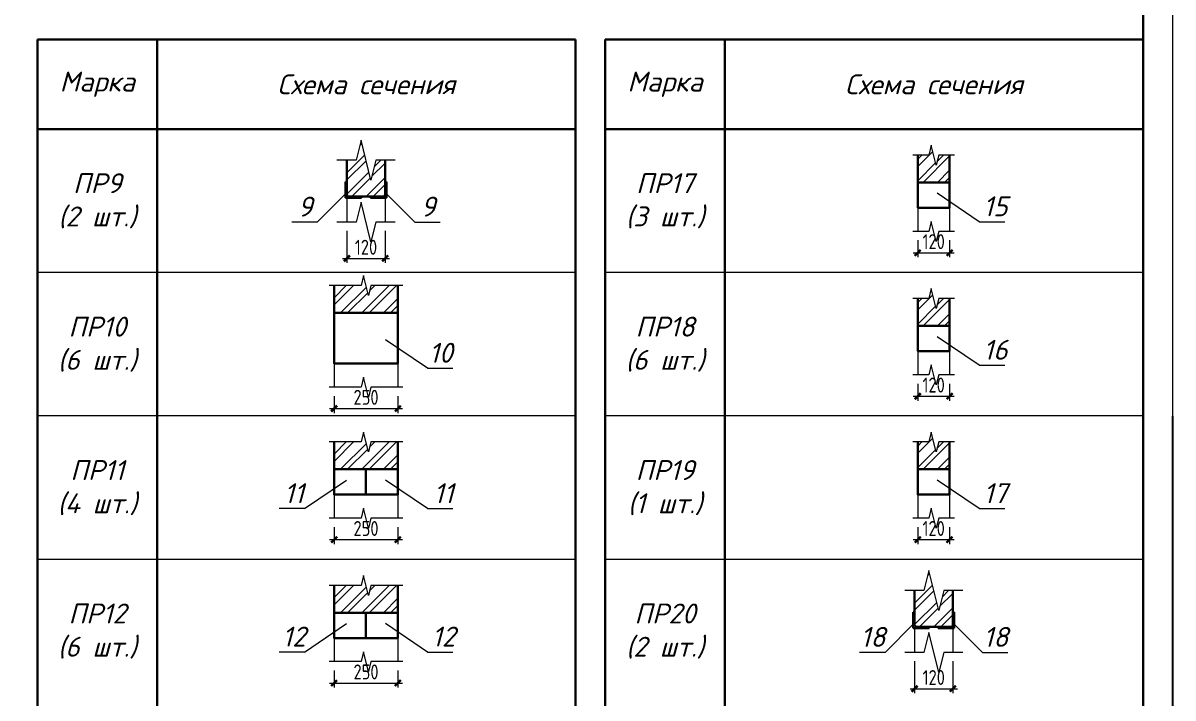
# Model space of a CAD drawing. Extents: x -965262 to 1142518, y -357520 to 71675.
# Drawn here: x 956724 to 975968, y -203106 to -191810 of the extents above; entities that cross this region are included whole.
import ezdxf

# ---------------------------------------------------------------- set-up
doc = ezdxf.new("R2010")
doc.units = 0
doc.header["$LTSCALE"] = 10
doc.layers.get('0').update_dxf_attribs({"linetype": 'CONTINUOUS', "lineweight": 30})
doc.layers.get('Defpoints').update_dxf_attribs({"linetype": 'CONTINUOUS'})
doc.styles.add('GOST 2.304', font='isocpeur.ttf', dxfattribs={"width": 0.75, "height": 250})
doc.styles.add('ГОСТ 2м', font='isocpeur.ttf', dxfattribs={"width": 0.8, "height": 250})
doc.dimstyles.new('ГОСТ 2м', dxfattribs={"dimtxt": 250, "dimasz": 100, "dimexe": 75, "dimexo": 150, "dimgap": 62.5, "dimtad": 1, "dimdec": 0, "dimtxsty": 'ГОСТ 2м', "dimblk": 'ARCHTICK', "dimcen": 150, "dimdle": 75, "dimclrd": 256, "dimclre": 256, "dimclrt": 256, "dimadec": 0, "dimazin": 0, "dimtfac": 1, "dimtdec": 0, "dimtmove": 0, "dimatfit": 3, "dimldrblk": 'OBLIQUE', "dimfxl": 1, "dimlwd": 15, "dimlwe": 15, "dimarcsym": 0})

# ---------------------------------------------------------------- blocks, each defined once
blk = doc.blocks.new('_ArchTick')
at = {"color": 0, "linetype": 'ByBlock', "lineweight": 0, "const_width": 0.4}
blk.add_lwpolyline([(-0.5, -0.5), (0.5, 0.5)], dxfattribs=at)
blk = doc.blocks.new('*D22')
at = {"lineweight": 15, "transparency": 16777216}
for p, q in [((962144, -195291), (962144, -195825)), ((962784, -195291), (962784, -195825)), ((962069, -195750), (962859, -195750))]:
    blk.add_line(p, q, dxfattribs=at)
at = {"layer": 'Defpoints', "color": 0, "lineweight": 15, "transparency": 16777216}
for p in [(962144, -195141), (962784, -195141), (962784, -195750)]:
    blk.add_point(p, dxfattribs=at)
at = {"lineweight": 15, "transparency": 16777216, "xscale": 100, "yscale": 100, "zscale": 100, "rotation": 180}
blk.add_blockref('_ArchTick', (962144, -195750), dxfattribs=at)
at = {"lineweight": 15, "transparency": 16777216, "xscale": 100, "yscale": 100, "zscale": 100}
blk.add_blockref('_ArchTick', (962784, -195750), dxfattribs=at)
at = {"lineweight": 15, "transparency": 16777216, "insert": (962464, -195563), "char_height": 250, "attachment_point": 5, "style": 'ГОСТ 2м'}
blk.add_mtext('120', dxfattribs=at)
blk = doc.blocks.new('_Oblique')
at = {"color": 0, "linetype": 'ByBlock', "lineweight": -2}
blk.add_line((-0.5, -0.5), (0.5, 0.5), dxfattribs=at)
blk = doc.blocks.new('*D23')
at = {"lineweight": 15, "transparency": 16777216}
for p, q in [((961930, -198053), (961930, -198337)), ((962997, -198053), (962997, -198337)), ((961855, -198262), (963072, -198262))]:
    blk.add_line(p, q, dxfattribs=at)
at = {"layer": 'Defpoints', "color": 0, "lineweight": 15, "transparency": 16777216}
for p in [(961930, -197903), (962997, -197903), (962997, -198262)]:
    blk.add_point(p, dxfattribs=at)
at = {"lineweight": 15, "transparency": 16777216, "xscale": 100, "yscale": 100, "zscale": 100, "rotation": 180}
blk.add_blockref('_ArchTick', (961930, -198262), dxfattribs=at)
at = {"lineweight": 15, "transparency": 16777216, "xscale": 100, "yscale": 100, "zscale": 100}
blk.add_blockref('_ArchTick', (962997, -198262), dxfattribs=at)
at = {"lineweight": 15, "transparency": 16777216, "insert": (962464, -198074), "char_height": 250, "attachment_point": 5, "style": 'ГОСТ 2м'}
blk.add_mtext('250', dxfattribs=at)
blk = doc.blocks.new('*D24')
at = {"lineweight": 15, "transparency": 16777216}
for p, q in [((961930, -200247), (961930, -200531)), ((962997, -200247), (962997, -200531)), ((961855, -200456), (963072, -200456))]:
    blk.add_line(p, q, dxfattribs=at)
at = {"layer": 'Defpoints', "color": 0, "lineweight": 15, "transparency": 16777216}
for p in [(961930, -200097), (962997, -200097), (962997, -200456)]:
    blk.add_point(p, dxfattribs=at)
at = {"lineweight": 15, "transparency": 16777216, "xscale": 100, "yscale": 100, "zscale": 100, "rotation": 180}
blk.add_blockref('_ArchTick', (961930, -200456), dxfattribs=at)
at = {"lineweight": 15, "transparency": 16777216, "xscale": 100, "yscale": 100, "zscale": 100}
blk.add_blockref('_ArchTick', (962997, -200456), dxfattribs=at)
at = {"lineweight": 15, "transparency": 16777216, "insert": (962464, -200269), "char_height": 250, "attachment_point": 5, "style": 'ГОСТ 2м'}
blk.add_mtext('250', dxfattribs=at)
blk = doc.blocks.new('*D25')
at = {"lineweight": 15, "transparency": 16777216}
for p, q in [((961930, -202647), (961930, -202931)), ((962997, -202647), (962997, -202931)), ((961855, -202856), (963072, -202856))]:
    blk.add_line(p, q, dxfattribs=at)
at = {"layer": 'Defpoints', "color": 0, "lineweight": 15, "transparency": 16777216}
for p in [(961930, -202497), (962997, -202497), (962997, -202856)]:
    blk.add_point(p, dxfattribs=at)
at = {"lineweight": 15, "transparency": 16777216, "xscale": 100, "yscale": 100, "zscale": 100, "rotation": 180}
blk.add_blockref('_ArchTick', (961930, -202856), dxfattribs=at)
at = {"lineweight": 15, "transparency": 16777216, "xscale": 100, "yscale": 100, "zscale": 100}
blk.add_blockref('_ArchTick', (962997, -202856), dxfattribs=at)
at = {"lineweight": 15, "transparency": 16777216, "insert": (962464, -202669), "char_height": 250, "attachment_point": 5, "style": 'ГОСТ 2м'}
blk.add_mtext('250', dxfattribs=at)
blk = doc.blocks.new('*D32')
at = {"lineweight": 15, "transparency": 16777216}
for p, q in [((971697, -195447), (971697, -195731)), ((972230, -195447), (972230, -195731)), ((971622, -195656), (972305, -195656))]:
    blk.add_line(p, q, dxfattribs=at)
at = {"layer": 'Defpoints', "color": 0, "lineweight": 15, "transparency": 16777216}
for p in [(971697, -195297), (972230, -195297, 384), (972230, -195656)]:
    blk.add_point(p, dxfattribs=at)
at = {"lineweight": 15, "transparency": 16777216, "xscale": 100, "yscale": 100, "zscale": 100, "rotation": 180}
blk.add_blockref('_ArchTick', (971697, -195656), dxfattribs=at)
at = {"lineweight": 15, "transparency": 16777216, "xscale": 100, "yscale": 100, "zscale": 100}
blk.add_blockref('_ArchTick', (972230, -195656), dxfattribs=at)
at = {"lineweight": 15, "transparency": 16777216, "insert": (971963, -195469), "char_height": 250, "attachment_point": 5, "style": 'ГОСТ 2м'}
blk.add_mtext('120', dxfattribs=at)
blk = doc.blocks.new('*D33')
at = {"lineweight": 15, "transparency": 16777216}
for p, q in [((971697, -197847), (971697, -198131)), ((972230, -197847), (972230, -198131)), ((971622, -198056), (972305, -198056))]:
    blk.add_line(p, q, dxfattribs=at)
at = {"layer": 'Defpoints', "color": 0, "lineweight": 15, "transparency": 16777216}
for p in [(971697, -197697), (972230, -197697, 384), (972230, -198056)]:
    blk.add_point(p, dxfattribs=at)
at = {"lineweight": 15, "transparency": 16777216, "xscale": 100, "yscale": 100, "zscale": 100, "rotation": 180}
blk.add_blockref('_ArchTick', (971697, -198056), dxfattribs=at)
at = {"lineweight": 15, "transparency": 16777216, "xscale": 100, "yscale": 100, "zscale": 100}
blk.add_blockref('_ArchTick', (972230, -198056), dxfattribs=at)
at = {"lineweight": 15, "transparency": 16777216, "insert": (971963, -197869), "char_height": 250, "attachment_point": 5, "style": 'ГОСТ 2м'}
blk.add_mtext('120', dxfattribs=at)
blk = doc.blocks.new('*D34')
at = {"lineweight": 15, "transparency": 16777216}
for p, q in [((971697, -200247), (971697, -200531)), ((972230, -200247), (972230, -200531)), ((971622, -200456), (972305, -200456))]:
    blk.add_line(p, q, dxfattribs=at)
at = {"layer": 'Defpoints', "color": 0, "lineweight": 15, "transparency": 16777216}
for p in [(971697, -200097), (972230, -200097, 384), (972230, -200456)]:
    blk.add_point(p, dxfattribs=at)
at = {"lineweight": 15, "transparency": 16777216, "xscale": 100, "yscale": 100, "zscale": 100, "rotation": 180}
blk.add_blockref('_ArchTick', (971697, -200456), dxfattribs=at)
at = {"lineweight": 15, "transparency": 16777216, "xscale": 100, "yscale": 100, "zscale": 100}
blk.add_blockref('_ArchTick', (972230, -200456), dxfattribs=at)
at = {"lineweight": 15, "transparency": 16777216, "insert": (971963, -200269), "char_height": 250, "attachment_point": 5, "style": 'ГОСТ 2м'}
blk.add_mtext('120', dxfattribs=at)
blk = doc.blocks.new('*D35')
at = {"lineweight": 15, "transparency": 16777216}
for p, q in [((971644, -202491), (971644, -203025)), ((972284, -202491), (972284, -203025)), ((971569, -202950), (972359, -202950))]:
    blk.add_line(p, q, dxfattribs=at)
at = {"layer": 'Defpoints', "color": 0, "lineweight": 15, "transparency": 16777216}
for p in [(971644, -202341), (972284, -202341), (972284, -202950)]:
    blk.add_point(p, dxfattribs=at)
at = {"lineweight": 15, "transparency": 16777216, "xscale": 100, "yscale": 100, "zscale": 100, "rotation": 180}
blk.add_blockref('_ArchTick', (971644, -202950), dxfattribs=at)
at = {"lineweight": 15, "transparency": 16777216, "xscale": 100, "yscale": 100, "zscale": 100}
blk.add_blockref('_ArchTick', (972284, -202950), dxfattribs=at)
at = {"lineweight": 15, "transparency": 16777216, "insert": (971964, -202763), "char_height": 250, "attachment_point": 5, "style": 'ГОСТ 2м'}
blk.add_mtext('120', dxfattribs=at)

msp = doc.modelspace()

# ---------------------------------------------------------------- hatches: boundary and pattern name
at = {"lineweight": 15}
h = msp.add_hatch(dxfattribs=at)
h.set_pattern_fill('ANSI32', color=1, scale=26.666667, style=0)
h.set_pattern_definition([(45, (959799.5, -185524.8), (-179.605, 179.605), []), (45, (959919.25, -185524.8), (-179.605, 179.605), [])])
h.paths.add_polyline_path([(962380.3, -193773.4), (962296.9, -194106.7), (962143.6, -194106.7), (962143.6, -194713.9), (962783.6, -194713.9), (962783.6, -194106.7), (962630.3, -194106.7), (962546.9, -194440)])
h = msp.add_hatch(dxfattribs=at)
h.set_pattern_fill('ANSI32', color=1, scale=26.666665)
h.set_pattern_definition([(45, (866631.52, -203246.3), (-179.6051, 179.6051), []), (45, (866751.25, -203246.3), (-179.6051, 179.6051), [])])
h.paths.add_polyline_path([(972230.1, -194021.6), (972046.8, -194021.6), (972005.1, -194188.3), (971921.8, -193855), (971880.1, -194021.6), (971696.8, -194021.6), (971696.8, -194478.9), (972230.1, -194478.9)])
h = msp.add_hatch(dxfattribs=at)
h.set_pattern_fill('ANSI31', color=3, scale=8.888889, angle=90, style=0)
h.set_pattern_definition([(135, (960723.092, -194987.838), (-19.95612, -19.95612), [])])
h.paths.add_polyline_path([(962378.3, -194713.9), (962175.6, -194713.9, -0.4142136), (962143.6, -194681.9), (962143.6, -194479.2, 0.4142136), (962132.9, -194468.6), (962122.3, -194468.6), (962122.3, -194735.2), (962388.9, -194735.2), (962388.9, -194724.6, 0.4142136)])
h = msp.add_hatch(dxfattribs=at)
h.set_pattern_fill('ANSI31', color=3, scale=8.888889, angle=90, style=0)
h.set_pattern_definition([(45, (964204.086, -194987.838), (19.95612, -19.95612), [])])
h.paths.add_polyline_path([(962548.9, -194713.9), (962751.6, -194713.9, 0.4142136), (962783.6, -194681.9), (962783.6, -194479.2, -0.4142136), (962794.3, -194468.6), (962804.9, -194468.6), (962804.9, -194735.2), (962538.3, -194735.2), (962538.3, -194724.6, -0.4142136)])
h = msp.add_hatch(dxfattribs=at)
h.set_pattern_fill('ANSI32', color=1, scale=26.6665)
h.set_pattern_definition([(45, (909057.28, -279455.02), (-179.604, 179.604), []), (45, (909177.01, -279455.02), (-179.604, 179.604), [])])
h.paths.add_polyline_path([(961930.3, -196661.7), (961930.3, -196204.5), (962380.3, -196204.5), (962421.9, -196037.9), (962505.3, -196371.2), (962546.9, -196204.5), (962996.9, -196204.5), (962996.9, -196661.7)])
h = msp.add_hatch(dxfattribs=at)
h.set_pattern_fill('ANSI32', color=1, scale=26.666665)
h.set_pattern_definition([(45, (866631.52, -205646.3), (-179.6051, 179.6051), []), (45, (866751.25, -205646.3), (-179.6051, 179.6051), [])])
h.paths.add_polyline_path([(972230.1, -196421.6), (972046.8, -196421.6), (972005.1, -196588.3), (971921.8, -196255), (971880.1, -196421.6), (971696.8, -196421.6), (971696.8, -196878.9), (972230.1, -196878.9)])
h = msp.add_hatch(dxfattribs=at)
h.set_pattern_fill('ANSI32', color=1, scale=26.6665)
h.set_pattern_definition([(45, (909057.28, -282072.13), (-179.604, 179.604), []), (45, (909177.01, -282072.13), (-179.604, 179.604), [])])
h.paths.add_polyline_path([(961930.3, -199278.9), (961930.3, -198821.6), (962380.3, -198821.6), (962421.9, -198655), (962505.3, -198988.3), (962546.9, -198821.6), (962996.9, -198821.6), (962996.9, -199278.9)])
h = msp.add_hatch(dxfattribs=at)
h.set_pattern_fill('ANSI32', color=1, scale=26.666665)
h.set_pattern_definition([(45, (866631.52, -208046.3), (-179.6051, 179.6051), []), (45, (866751.25, -208046.3), (-179.6051, 179.6051), [])])
h.paths.add_polyline_path([(972230.1, -198821.6), (972046.8, -198821.6), (972005.1, -198988.3), (971921.8, -198655), (971880.1, -198821.6), (971696.8, -198821.6), (971696.8, -199278.9), (972230.1, -199278.9)])
h = msp.add_hatch(dxfattribs=at)
h.set_pattern_fill('ANSI32', color=1, scale=26.6665)
h.set_pattern_definition([(45, (909057.28, -284472.13), (-179.604, 179.604), []), (45, (909177.01, -284472.13), (-179.604, 179.604), [])])
h.paths.add_polyline_path([(961930.3, -201678.9), (961930.3, -201221.6), (962380.3, -201221.6), (962421.9, -201055), (962505.3, -201388.3), (962546.9, -201221.6), (962996.9, -201221.6), (962996.9, -201678.9)])
h = msp.add_hatch(dxfattribs=at)
h.set_pattern_fill('ANSI32', color=1, scale=26.666667, style=0)
h.set_pattern_definition([(45, (969299.5, -192724.8), (-179.605, 179.605), []), (45, (969419.25, -192724.8), (-179.605, 179.605), [])])
h.paths.add_polyline_path([(971880.3, -200973.4), (971796.9, -201306.7), (971643.6, -201306.7), (971643.6, -201913.9), (972283.6, -201913.9), (972283.6, -201306.7), (972130.3, -201306.7), (972046.9, -201640)])
h = msp.add_hatch(dxfattribs=at)
h.set_pattern_fill('ANSI31', color=3, scale=8.888889, angle=90, style=0)
h.set_pattern_definition([(135, (970223.092, -202187.838), (-19.95612, -19.95612), [])])
h.paths.add_polyline_path([(971878.3, -201913.9), (971675.6, -201913.9, -0.4142136), (971643.6, -201881.9), (971643.6, -201679.2, 0.4142136), (971632.9, -201668.6), (971622.3, -201668.6), (971622.3, -201935.2), (971888.9, -201935.2), (971888.9, -201924.6, 0.4142136)])
h = msp.add_hatch(dxfattribs=at)
h.set_pattern_fill('ANSI31', color=3, scale=8.888889, angle=90, style=0)
h.set_pattern_definition([(45, (973704.086, -202187.838), (19.95612, -19.95612), [])])
h.paths.add_polyline_path([(972048.9, -201913.9), (972251.6, -201913.9, 0.4142136), (972283.6, -201881.9), (972283.6, -201679.2, -0.4142136), (972294.3, -201668.6), (972304.9, -201668.6), (972304.9, -201935.2), (972038.3, -201935.2), (972038.3, -201924.6, -0.4142136)])

# ---------------------------------------------------------------- linework, layer by layer
for p, q in [((965967.6, -192085.9, 9801.8), (956967.6, -192085.9, 9801.8)), ((956967.6, -193585.9, 9801.8), (956967.6, -192085.9, 9801.8)), ((956967.6, -193585.9, 9801.8), (956967.6, -192085.9, 9801.8)), ((956967.6, -192085.9, 9801.8), (956967.6, -212785.9, 9801.8)), ((958967.6, -212785.9, 9801.8), (958967.6, -192085.9, 9801.8)), ((965967.6, -192085.9, 9801.8), (965967.6, -212785.9, 9801.8)), ((975467.6, -192085.9, 9801.8), (966467.6, -192085.9, 9801.8)), ((966467.6, -192085.9, 9801.8), (966467.6, -212785.9, 9801.8)), ((968467.6, -212785.9, 9801.8), (968467.6, -192085.9, 9801.8)), ((975467.6, -192085.9, 9801.8), (975467.6, -212785.9, 9801.8)), ((965967.6, -193585.9, 9801.8), (956967.6, -193585.9, 9801.8)), ((975467.6, -193585.9, 9801.8), (966467.6, -193585.9, 9801.8))]:
    msp.add_line(p, q)
at = {"color": 6, "lineweight": 15, "ltscale": 10}
for p, q in [((962380.3, -193773.4, 5455.4), (962296.9, -194106.7, 5455.4)), ((962546.9, -194440, 5455.4), (962380.3, -193773.4, 5455.4)), ((971921.8, -193855, 5455.4), (971880.1, -194021.6, 5455.4)), ((972005.1, -194188.3, 5455.4), (971921.8, -193855, 5455.4)), ((962630.3, -194106.7, 5455.4), (962546.9, -194440, 5455.4)), ((972046.8, -194021.6, 5455.4), (972005.1, -194188.3, 5455.4)), ((962380.3, -194808.1, 5455.4), (962296.9, -195141.4, 5455.4)), ((962546.9, -195474.8, 5455.4), (962380.3, -194808.1, 5455.4)), ((962630.3, -195141.4, 5455.4), (962546.9, -195474.8, 5455.4)), ((971921.8, -195130.7, 5071), (971880.1, -195297.3, 5071)), ((972005.1, -195464, 5071), (971921.8, -195130.7, 5071)), ((972046.8, -195297.3, 5071), (972005.1, -195464, 5071)), ((962421.9, -196037.9, 5455.4), (962380.3, -196204.5, 5455.4)), ((962505.3, -196371.2, 5455.4), (962421.9, -196037.9, 5455.4)), ((962546.9, -196204.5, 5455.4), (962505.3, -196371.2, 5455.4)), ((971921.8, -196255, 5455.4), (971880.1, -196421.6, 5455.4)), ((972005.1, -196588.3, 5455.4), (971921.8, -196255, 5455.4)), ((972046.8, -196421.6, 5455.4), (972005.1, -196588.3, 5455.4)), ((971921.8, -197530.7, 5071), (971880.1, -197697.3, 5071)), ((972005.1, -197864, 5071), (971921.8, -197530.7, 5071)), ((962421.9, -197736.5, 5455.4), (962380.3, -197903.2, 5455.4)), ((962505.3, -198069.9, 5455.4), (962421.9, -197736.5, 5455.4)), ((972046.8, -197697.3, 5071), (972005.1, -197864, 5071)), ((962546.9, -197903.2, 5455.4), (962505.3, -198069.9, 5455.4)), ((962421.9, -198655, 5455.4), (962380.3, -198821.6, 5455.4)), ((962505.3, -198988.3, 5455.4), (962421.9, -198655, 5455.4)), ((971921.8, -198655, 5455.4), (971880.1, -198821.6, 5455.4)), ((972005.1, -198988.3, 5455.4), (971921.8, -198655, 5455.4)), ((962546.9, -198821.6, 5455.4), (962505.3, -198988.3, 5455.4)), ((972046.8, -198821.6, 5455.4), (972005.1, -198988.3, 5455.4)), ((962421.9, -199930.7, 5071), (962380.3, -200097.3, 5071)), ((962505.3, -200264, 5071), (962421.9, -199930.7, 5071)), ((971921.8, -199930.7, 5071), (971880.1, -200097.3, 5071)), ((972005.1, -200264, 5071), (971921.8, -199930.7, 5071)), ((962546.9, -200097.3, 5071), (962505.3, -200264, 5071)), ((972046.8, -200097.3, 5071), (972005.1, -200264, 5071)), ((962421.9, -201055, 5455.4), (962380.3, -201221.6, 5455.4)), ((962505.3, -201388.3, 5455.4), (962421.9, -201055, 5455.4)), ((971880.3, -200973.4, 5455.4), (971796.9, -201306.7, 5455.4)), ((972046.9, -201640, 5455.4), (971880.3, -200973.4, 5455.4)), ((962546.9, -201221.6, 5455.4), (962505.3, -201388.3, 5455.4)), ((972130.3, -201306.7, 5455.4), (972046.9, -201640, 5455.4)), ((971880.3, -202008.1, 5455.4), (971796.9, -202341.4, 5455.4)), ((972046.9, -202674.8, 5455.4), (971880.3, -202008.1, 5455.4)), ((962421.9, -202330.7, 5071), (962380.3, -202497.3, 5071)), ((962505.3, -202664, 5071), (962421.9, -202330.7, 5071)), ((972130.3, -202341.4, 5455.4), (972046.9, -202674.8, 5455.4)), ((962546.9, -202497.3, 5071), (962505.3, -202664, 5071))]:
    msp.add_line(p, q, dxfattribs=at)
at = {"color": 6, "lineweight": 15, "ltscale": 10, "extrusion": (0, 1, 0)}
for p, q in [((962296.9, -194106.7, 5455.4), (961977.8, -194106.7, 5455.4)), ((962949.3, -194106.7, 5455.4), (962630.3, -194106.7, 5455.4)), ((971880.1, -194021.6, 5455.4), (971613.9, -194021.6, 5455.4)), ((972313, -194021.6, 5455.4), (972046.8, -194021.6, 5455.4)), ((962296.9, -195141.4, 5455.4), (961977.8, -195141.4, 5455.4)), ((962949.3, -195141.4, 5455.4), (962630.3, -195141.4, 5455.4)), ((971880.1, -195297.3, 5071), (971613.9, -195297.3, 5071)), ((972313, -195297.3, 5071), (972046.8, -195297.3, 5071)), ((962380.3, -196204.5, 5455.4), (961847.8, -196204.5, 5455.4)), ((963079.3, -196204.5, 5455.4), (962546.9, -196204.5, 5455.4)), ((971880.1, -196421.6, 5455.4), (971613.9, -196421.6, 5455.4)), ((972313, -196421.6, 5455.4), (972046.8, -196421.6, 5455.4)), ((971880.1, -197697.3, 5071), (971613.9, -197697.3, 5071)), ((972313, -197697.3, 5071), (972046.8, -197697.3, 5071)), ((962380.3, -197903.2, 5455.4), (961847.8, -197903.2, 5455.4)), ((963079.3, -197903.2, 5455.4), (962546.9, -197903.2, 5455.4)), ((962380.3, -198821.6, 5455.4), (961847.8, -198821.6, 5455.4)), ((963079.3, -198821.6, 5455.4), (962546.9, -198821.6, 5455.4)), ((971880.1, -198821.6, 5455.4), (971613.9, -198821.6, 5455.4)), ((972313, -198821.6, 5455.4), (972046.8, -198821.6, 5455.4)), ((962380.3, -200097.3, 5071), (961847.8, -200097.3, 5071)), ((963079.3, -200097.3, 5071), (962546.9, -200097.3, 5071)), ((971880.1, -200097.3, 5071), (971613.9, -200097.3, 5071)), ((972313, -200097.3, 5071), (972046.8, -200097.3, 5071)), ((962380.3, -201221.6, 5455.4), (961847.8, -201221.6, 5455.4)), ((963079.3, -201221.6, 5455.4), (962546.9, -201221.6, 5455.4)), ((971796.9, -201306.7, 5455.4), (971477.8, -201306.7, 5455.4)), ((972449.3, -201306.7, 5455.4), (972130.3, -201306.7, 5455.4)), ((971796.9, -202341.4, 5455.4), (971477.8, -202341.4, 5455.4)), ((972449.3, -202341.4, 5455.4), (972130.3, -202341.4, 5455.4)), ((962380.3, -202497.3, 5071), (961847.8, -202497.3, 5071)), ((963079.3, -202497.3, 5071), (962546.9, -202497.3, 5071))]:
    msp.add_line(p, q, dxfattribs=at)
at = {"color": 1}
for p, q in [((962143.6, -194106.7, 3347.6), (962143.6, -194681.9, 5455.4)), ((962783.6, -194106.7, 3347.6), (962783.6, -194681.9, 5455.4)), ((971696.8, -194021.6, 3347.6), (971696.8, -194478.9, 5071)), ((972230.1, -194021.6, 3732.1), (972230.1, -194478.9, 5455.4)), ((971696.8, -194478.9, 5455.4), (972230.1, -194478.9, 5455.4)), ((962175.6, -194713.9, 5455.4), (962751.6, -194713.9, 5455.4)), ((961930.3, -196204.5, 3347.6), (961930.3, -196661.7, 5071)), ((962996.9, -196204.5, 3347.6), (962996.9, -196661.7, 5071)), ((971696.8, -196421.6, 3347.6), (971696.8, -196878.9, 5071)), ((972230.1, -196421.6, 3732.1), (972230.1, -196878.9, 5455.4)), ((961930.3, -196661.7, 5455.4), (962996.9, -196661.7, 5455.4)), ((971696.8, -196878.9, 5455.4), (972230.1, -196878.9, 5455.4)), ((961930.3, -198821.6, 3347.6), (961930.3, -199278.9, 5071)), ((962996.9, -198821.6, 3347.6), (962996.9, -199278.9, 5071)), ((971696.8, -198821.6, 3347.6), (971696.8, -199278.9, 5071)), ((972230.1, -198821.6, 3732.1), (972230.1, -199278.9, 5455.4)), ((961930.3, -199278.9, 5455.4), (962996.9, -199278.9, 5455.4)), ((971696.8, -199278.9, 5455.4), (972230.1, -199278.9, 5455.4)), ((961930.3, -201221.6, 3347.6), (961930.3, -201678.9, 5071)), ((962996.9, -201221.6, 3347.6), (962996.9, -201678.9, 5071)), ((971643.6, -201306.7, 3347.6), (971643.6, -201881.9, 5455.4)), ((972283.6, -201306.7, 3347.6), (972283.6, -201881.9, 5455.4)), ((961930.3, -201678.9, 5455.4), (962996.9, -201678.9, 5455.4)), ((971675.6, -201913.9, 5455.4), (972251.6, -201913.9, 5455.4))]:
    msp.add_line(p, q, dxfattribs=at)
at = {"color": 3}
for p, q in [((962122.3, -194735.2, 5455.4), (962122.3, -194468.6, 5455.4)), ((962122.3, -194468.6, 5455.4), (962132.9, -194468.6, 5455.4)), ((962143.6, -194479.2, 5455.4), (962143.6, -194681.9, 5455.4)), ((962783.6, -194479.2, 5455.4), (962783.6, -194681.9, 5455.4)), ((962804.9, -194468.6, 5455.4), (962794.3, -194468.6, 5455.4)), ((962804.9, -194735.2, 5455.4), (962804.9, -194468.6, 5455.4)), ((962388.9, -194735.2, 5455.4), (962122.3, -194735.2, 5455.4)), ((962122.3, -194735.2, 5455.4), (962122.3, -194735.2, 5455.4)), ((962175.6, -194713.9, 5455.4), (962378.3, -194713.9, 5455.4)), ((962388.9, -194724.6, 5455.4), (962388.9, -194735.2, 5455.4)), ((962538.3, -194724.6, 5455.4), (962538.3, -194735.2, 5455.4)), ((962538.3, -194735.2, 5455.4), (962804.9, -194735.2, 5455.4)), ((962751.6, -194713.9, 5455.4), (962548.9, -194713.9, 5455.4)), ((962804.9, -194735.2, 5455.4), (962804.9, -194735.2, 5455.4)), ((971622.3, -201935.2, 5455.4), (971622.3, -201668.6, 5455.4)), ((971622.3, -201668.6, 5455.4), (971632.9, -201668.6, 5455.4)), ((972304.9, -201668.6, 5455.4), (972294.3, -201668.6, 5455.4)), ((972304.9, -201935.2, 5455.4), (972304.9, -201668.6, 5455.4)), ((971643.6, -201679.2, 5455.4), (971643.6, -201881.9, 5455.4)), ((972283.6, -201679.2, 5455.4), (972283.6, -201881.9, 5455.4)), ((971888.9, -201935.2, 5455.4), (971622.3, -201935.2, 5455.4)), ((971622.3, -201935.2, 5455.4), (971622.3, -201935.2, 5455.4)), ((971675.6, -201913.9, 5455.4), (971878.3, -201913.9, 5455.4)), ((971888.9, -201924.6, 5455.4), (971888.9, -201935.2, 5455.4)), ((972038.3, -201924.6, 5455.4), (972038.3, -201935.2, 5455.4)), ((972038.3, -201935.2, 5455.4), (972304.9, -201935.2, 5455.4)), ((972251.6, -201913.9, 5455.4), (972048.9, -201913.9, 5455.4)), ((972304.9, -201935.2, 5455.4), (972304.9, -201935.2, 5455.4))]:
    msp.add_line(p, q, dxfattribs=at)
at = {"lineweight": 15}
for p, q in [((961648.8, -195141.4, 5455.4), (962125.1, -194665.1, 5455.4)), ((963278.4, -195141.4, 5455.4), (962802, -194665.1, 5455.4)), ((972725.2, -195136.6, 5455.4), (972021.5, -194660.3, 5455.4)), ((961648.8, -195141.4, 5455.4), (961222.1, -195141.4, 5455.4)), ((963278.4, -195141.4, 5455.4), (963705.1, -195141.4, 5455.4)), ((972725.2, -195136.6, 5455.4), (973151.9, -195136.6, 5455.4)), ((965967.6, -195985.9, 9801.8), (956967.6, -195985.9, 9801.8)), ((975467.6, -195985.9, 9801.8), (966467.6, -195985.9, 9801.8)), ((963491.7, -197587, 5455.4), (962788, -197110.7, 5455.4)), ((972725.2, -197536.6, 5455.4), (972021.5, -197060.3, 5455.4)), ((963491.7, -197587, 5455.4), (963918.4, -197587, 5455.4)), ((972725.2, -197536.6, 5455.4), (973151.9, -197536.6, 5455.4)), ((965967.6, -198385.9, 9801.8), (956967.6, -198385.9, 9801.8)), ((975467.6, -198385.9, 9801.8), (966467.6, -198385.9, 9801.8)), ((961435.5, -199936.6, 5455.4), (962139.2, -199460.3, 5455.4)), ((963491.7, -199936.6, 5455.4), (962788, -199460.3, 5455.4)), ((972725.2, -199936.6, 5455.4), (972021.5, -199460.3, 5455.4)), ((961435.5, -199936.6, 5455.4), (961008.7, -199936.6, 5455.4)), ((963491.7, -199936.6, 5455.4), (963918.4, -199936.6, 5455.4)), ((972725.2, -199936.6, 5455.4), (973151.9, -199936.6, 5455.4)), ((965967.6, -200785.9, 9801.8), (956967.6, -200785.9, 9801.8)), ((975467.6, -200785.9, 9801.8), (966467.6, -200785.9, 9801.8)), ((961435.5, -202336.6, 5455.4), (962139.2, -201860.3, 5455.4)), ((963491.7, -202336.6, 5455.4), (962788, -201860.3, 5455.4)), ((971148.8, -202341.4, 5455.4), (971625.1, -201865.1, 5455.4)), ((972778.4, -202341.4, 5455.4), (972302, -201865.1, 5455.4)), ((961435.5, -202336.6, 5455.4), (961008.7, -202336.6, 5455.4)), ((963491.7, -202336.6, 5455.4), (963918.4, -202336.6, 5455.4)), ((971148.8, -202341.4, 5455.4), (970722.1, -202341.4, 5455.4)), ((972778.4, -202341.4, 5455.4), (973205.1, -202341.4, 5455.4))]:
    msp.add_line(p, q, dxfattribs=at)
at = {"color": 1, "lineweight": 15}
for p, q in [((962143.6, -194735.2, 5455.4), (962143.6, -195141.4, 5455.4)), ((962783.6, -194735.2, 5455.4), (962783.6, -195141.4, 5455.4)), ((971696.8, -194901.8, 5071), (971696.8, -195297.3, 5071)), ((972230.1, -194901.8, 5455.4), (972230.1, -195297.3, 5455.4)), ((971696.8, -197301.8, 5071), (971696.8, -197697.3, 5071)), ((972230.1, -197301.8, 5455.4), (972230.1, -197697.3, 5455.4)), ((961930.3, -197507.7, 5455.4), (961930.3, -197903.2, 5455.4)), ((962996.9, -197507.7, 5455.4), (962996.9, -197903.2, 5455.4)), ((961930.3, -199701.8, 5071), (961930.3, -200097.3, 5071)), ((962996.9, -199701.8, 5071), (962996.9, -200097.3, 5071)), ((971696.8, -199701.8, 5071), (971696.8, -200097.3, 5071)), ((972230.1, -199701.8, 5455.4), (972230.1, -200097.3, 5455.4)), ((971643.6, -201935.2, 5455.4), (971643.6, -202341.4, 5455.4)), ((972283.6, -201935.2, 5455.4), (972283.6, -202341.4, 5455.4)), ((961930.3, -202101.8, 5071), (961930.3, -202497.3, 5071)), ((962996.9, -202101.8, 5071), (962996.9, -202497.3, 5071))]:
    msp.add_line(p, q, dxfattribs=at)
at = {"lineweight": 25}
msp.add_line((975967.6, -208137.8, 9801.8), (975967.6, -198387.8, 9801.8), dxfattribs=at)
at = {"lineweight": 15, "elevation": 9801.8}
msp.add_lwpolyline([(891867.6, -240087.8), (975967.6, -240087.8), (975967.6, -180687.8), (891867.6, -180687.8)], close=True, dxfattribs=at)
msp.add_lwpolyline([(891867.6, -240087.8), (975967.6, -240087.8), (975967.6, -180687.8), (891867.6, -180687.8)], close=True, dxfattribs=at)
for points, elevation in [([(893867.6, -239587.8), (975467.6, -239587.8), (975467.6, -181187.8), (893867.6, -181187.8)], 9801.8), ([(893867.6, -239587.8), (975467.6, -239587.8), (975467.6, -181187.8), (893867.6, -181187.8)], 9801.8), ([(971696.8, -194478.9), (972230.1, -194478.9), (972230.1, -194901.8), (971696.8, -194901.8)], 5071), ([(961930.3, -196661.7), (962996.9, -196661.7), (962996.9, -197507.7), (961930.3, -197507.7)], 5071), ([(971696.8, -196878.9), (972230.1, -196878.9), (972230.1, -197301.8), (971696.8, -197301.8)], 5071), ([(961930.3, -199278.9), (962463.6, -199278.9), (962463.6, -199701.8), (961930.3, -199701.8)], 5071), ([(962463.6, -199278.9), (962996.9, -199278.9), (962996.9, -199701.8), (962463.6, -199701.8)], 5071), ([(971696.8, -199278.9), (972230.1, -199278.9), (972230.1, -199701.8), (971696.8, -199701.8)], 5071), ([(961930.3, -201678.9), (962463.6, -201678.9), (962463.6, -202101.8), (961930.3, -202101.8)], 5071), ([(962463.6, -201678.9), (962996.9, -201678.9), (962996.9, -202101.8), (962463.6, -202101.8)], 5071)]:
    msp.add_lwpolyline(points, close=True, dxfattribs=dict(elevation=elevation))
at = {"color": 3}
for centre, radius, start, end in [((962132.9, -194479.2, 5455.4), 10.7, 0, 90), ((962794.3, -194479.2, 5455.4), 10.7, 90, 180), ((962175.6, -194681.9, 5455.4), 32, 180, 270), ((962378.3, -194724.6, 5455.4), 10.7, 0, 90), ((962548.9, -194724.6, 5455.4), 10.7, 90, 180), ((962751.6, -194681.9, 5455.4), 32, 270, 0), ((971632.9, -201679.2, 5455.4), 10.7, 0, 90), ((972294.3, -201679.2, 5455.4), 10.7, 90, 180), ((971675.6, -201881.9, 5455.4), 32, 180, 270), ((971878.3, -201924.6, 5455.4), 10.7, 0, 90), ((972048.9, -201924.6, 5455.4), 10.7, 90, 180), ((972251.6, -201881.9, 5455.4), 32, 270, 0)]:
    msp.add_arc(centre, radius, start, end, dxfattribs=at)

# ---------------------------------------------------------------- texts
at = {"char_height": 333.333, "attachment_point": 5, "style": 'GOST 2.304'}
for s, insert, width in [('{\\fISOCPEUR|b0|i1|c204|p34;\\W1;Марка}', (957967.6, -192835.9, 9801.8), 2000), ('{\\fISOCPEUR|b0|i1|c204|p34;\\W1;Марка}', (967467.6, -192835.9, 9801.8), 2000), ('{\\fISOCPEUR|b0|i1|c204|p34;\\W1;Схема сечения}', (962467.6, -192835.9, 9801.8), 7000), ('{\\fISOCPEUR|b0|i1|c204|p34;\\W1;Схема сечения}', (971967.6, -192835.9, 9801.8), 7000), ('{\\fISOCPEUR|b0|i1|c204|p34;\\W1;\\C4;ПР9\\P\\C256;(2 шт.)}', (957967.6, -194785.9, 9801.8), 2000), ('{\\fISOCPEUR|b0|i1|c204|p34;\\W1;\\C4;ПР17\\P\\C256;(3 шт.)}', (967467.6, -194785.9, 9801.8), 2000), ('{\\fISOCPEUR|b0|i1|c204|p34;\\W1;9}', (961445.6, -194882.9, 9801.8), 2000), ('{\\fISOCPEUR|b0|i1|c204|p34;\\W1;9}', (963501.9, -194882.9, 9801.8), 2000), ('{\\fISOCPEUR|b0|i1|c204|p34;\\W1;15}', (972995.5, -194878.1, 9801.8), 2000), ('{\\fISOCPEUR|b0|i1|c204|p34;\\W1;\\C4;ПР10\\P\\C256;(6 шт.)}', (957967.6, -197185.9, 9801.8), 2000), ('{\\fISOCPEUR|b0|i1|c204|p34;\\W1;\\C4;ПР18\\P\\C256;(6 шт.)}', (967467.6, -197185.9, 9801.8), 2000), ('{\\fISOCPEUR|b0|i1|c204|p34;\\W1;10}', (963715.3, -197328.5, 9801.8), 2000), ('{\\fISOCPEUR|b0|i1|c204|p34;\\W1;16}', (972995.5, -197278.1, 9801.8), 2000), ('{\\fISOCPEUR|b0|i1|c204|p34;\\W1;\\C4;ПР11\\P\\C256;(4 шт.)}', (957967.6, -199585.9, 9801.8), 2000), ('{\\fISOCPEUR|b0|i1|c204|p34;\\W1;\\C4;ПР19\\P\\C256;(1 шт.)}', (967467.6, -199585.9, 9801.8), 2000), ('{\\fISOCPEUR|b0|i1|c204|p34;\\W1;11}', (961258.6, -199678.1, 9801.8), 2000), ('{\\fISOCPEUR|b0|i1|c204|p34;\\W1;11}', (963762, -199678.1, 9801.8), 2000), ('{\\fISOCPEUR|b0|i1|c204|p34;\\W1;17}', (972995.5, -199678.1, 9801.8), 2000), ('{\\fISOCPEUR|b0|i1|c204|p34;\\W1;\\C4;ПР12\\P\\C256;(6 шт.)}', (957967.6, -201985.9, 9801.8), 2000), ('{\\fISOCPEUR|b0|i1|c204|p34;\\W1;\\C4;ПР20\\P\\C256;(2 шт.)}', (967467.6, -201985.9, 9801.8), 2000), ('{\\fISOCPEUR|b0|i1|c204|p34;\\W1;12}', (961258.6, -202078.1, 9801.8), 2000), ('{\\fISOCPEUR|b0|i1|c204|p34;\\W1;12}', (963762, -202078.1, 9801.8), 2000), ('{\\fISOCPEUR|b0|i1|c204|p34;\\W1;18}', (970945.6, -202082.9, 9801.8), 2000), ('{\\fISOCPEUR|b0|i1|c204|p34;\\W1;18}', (973001.9, -202082.9, 9801.8), 2000)]:
    msp.add_mtext(s, dxfattribs=dict(at, insert=insert, width=width))

# ---------------------------------------------------------------- dimensions: what is measured, and where the dimension line sits
at = {"lineweight": 15}
for base, p1, p2, text, picture, middle in [((962783.6, -195750.1, 5455.4), (962143.6, -195141.4, 5455.4), (962783.6, -195141.4, 5455.4), '120', '*D22', (962463.6, -195562.6, 5455.4)), ((972230.1, -195656, 5071), (971696.8, -195297.3, 5071), (972230.1, -195297.3, 5455.4), '120', '*D32', (971963.4, -195468.5, 5071)), ((972230.1, -198056, 5071), (971696.8, -197697.3, 5071), (972230.1, -197697.3, 5455.4), '120', '*D33', (971963.4, -197868.5, 5071)), ((962996.9, -198261.9, 5455.4), (961930.3, -197903.2, 5455.4), (962996.9, -197903.2, 5455.4), '250', '*D23', (962463.6, -198074.4, 5455.4)), ((962996.9, -200456, 5071), (961930.3, -200097.3, 5071), (962996.9, -200097.3, 5071), '250', '*D24', (962463.6, -200268.5, 5071)), ((972230.1, -200456, 5071), (971696.8, -200097.3, 5071), (972230.1, -200097.3, 5455.4), '120', '*D34', (971963.4, -200268.5, 5071)), ((972283.6, -202950.1, 5455.4), (971643.6, -202341.4, 5455.4), (972283.6, -202341.4, 5455.4), '120', '*D35', (971963.6, -202762.6, 5455.4)), ((962996.9, -202856, 5071), (961930.3, -202497.3, 5071), (962996.9, -202497.3, 5071), '250', '*D25', (962463.6, -202668.5, 5071))]:
    dim = msp.add_linear_dim(base=base, p1=p1, p2=p2, text=text, dimstyle='ГОСТ 2м', dxfattribs=at)
    dim.commit()
    dim.dimension.update_dxf_attribs({"geometry": picture, "text_midpoint": middle})

doc.saveas('drawing.dxf')
